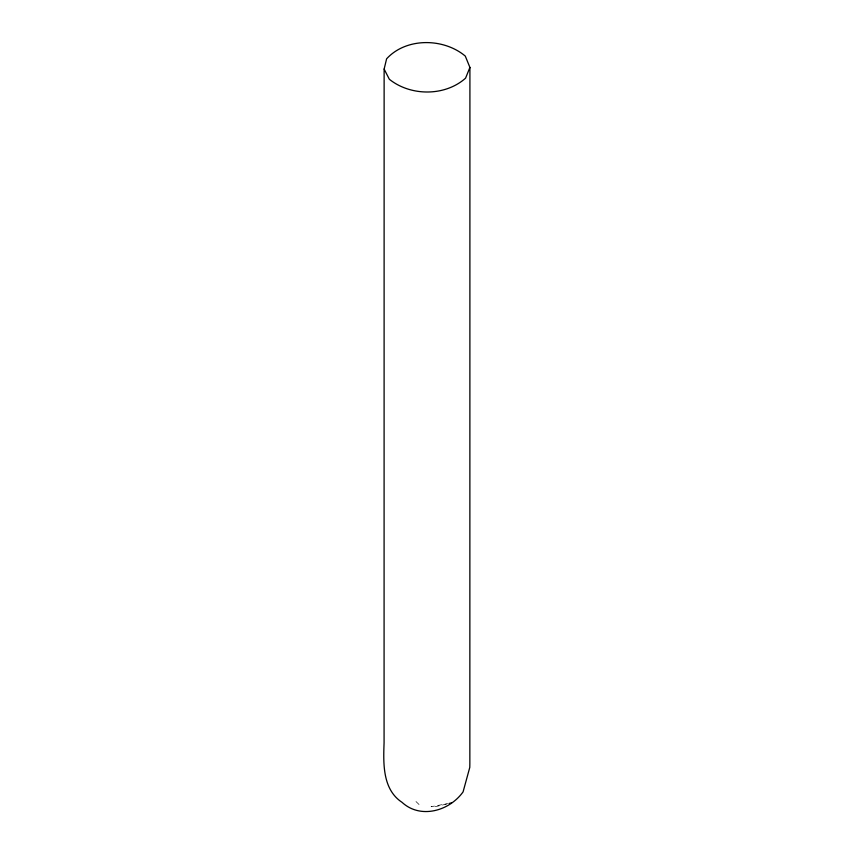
<?xml version="1.0" encoding="UTF-8"?>
<svg xmlns="http://www.w3.org/2000/svg" width="854" height="854" viewBox="0 0 854 854"><rect width="100%" height="100%" fill="white"/><g stroke="black" fill="none" stroke-linecap="round" stroke-linejoin="round"><path stroke-width="0.64" stroke-dasharray="4.27 3.2" d="M446.546 804.062L436.586 806.4L431.056 806.699L447.688 803.614M415.983 801.543L419.197 804.66"/><path stroke-width="1.28" d="M384.129 69.099L386.606 58.819C406.226 37.373 443.632 37.928 465.281 56.086L469.913 67.423L469.849 763.561L469.785 767.383L463.081 791.882C449.46 810.937 420.51 819.381 402.063 802.354C382.443 789.448 383.318 763.572 384.076 742.809L384.129 69.099L389.36 79.283C410.678 96.342 444.955 96.502 465.558 78.184L469.913 67.423M449.033 803.486L451.531 802.899"/></g></svg>
